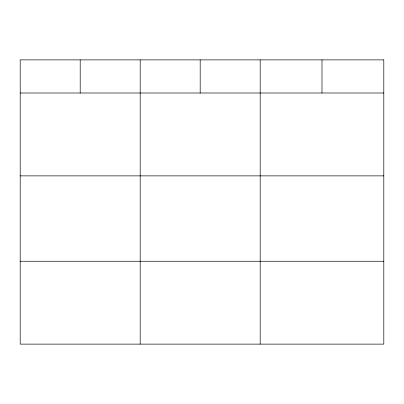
<?xml version="1.0" encoding="UTF-8"?>
<svg xmlns="http://www.w3.org/2000/svg" width="404" height="404" viewBox="0 0 404 404"><rect width="100%" height="100%" fill="white"/><g stroke="black" fill="none" stroke-linecap="round" stroke-linejoin="round"><path stroke-width="0.61" d="M20.2 93.001L383.8 93.001M20.2 175.871L383.8 175.871M20.2 261.252L383.8 261.252M321.988 59.878L321.988 93.001M260.176 59.878L260.176 344.122M200.182 59.878L200.182 93.001M140.188 59.878L140.188 344.122M80.194 59.878L80.194 93.001M383.8 59.878L20.2 59.878L20.2 344.122L383.8 344.122L383.8 59.878"/></g></svg>
